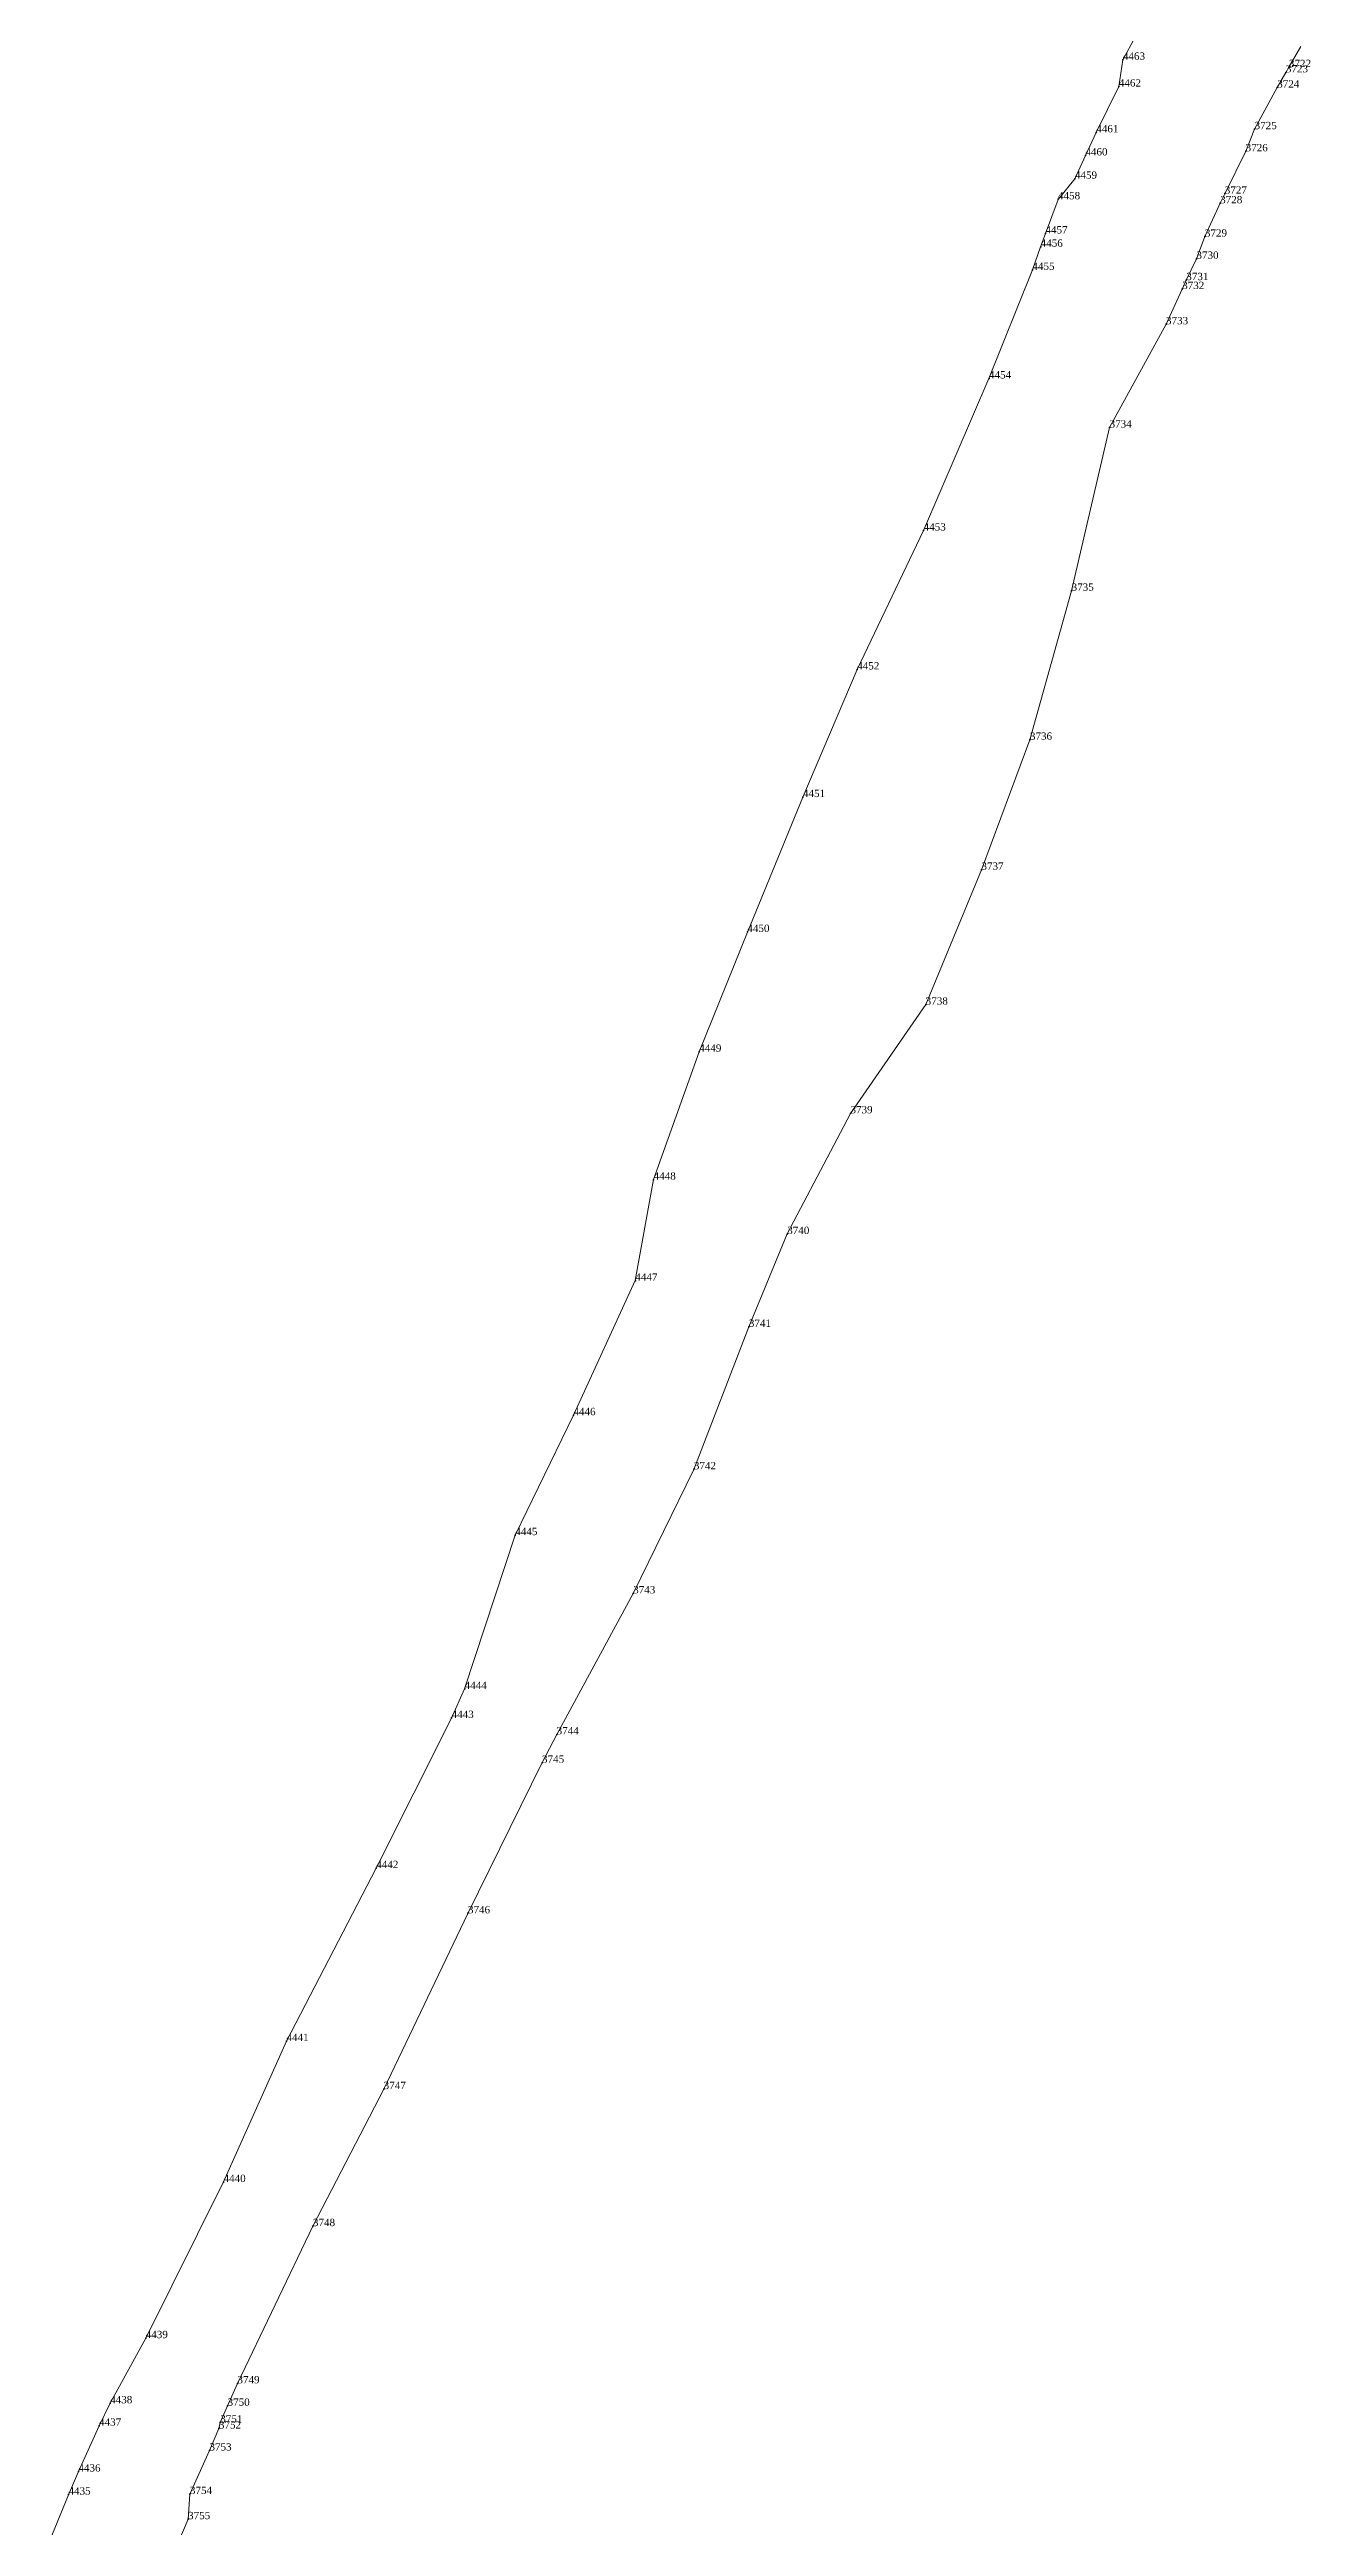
# Model space of a CAD drawing. Header units: metres. Extents: x 543554 to 549226, y 1840763 to 1844579.
# Drawn here: x 548476.6 to 548579.8, y 1841632.3 to 1841835.1 of the extents above; entities that cross this region are included whole.
import ezdxf

# ---------------------------------------------------------------- set-up
doc = ezdxf.new("R2010")
doc.units = ezdxf.units.M
doc.header["$MEASUREMENT"] = 0
for name, color, linetype, lineweight in [('Level 12', 7, 'Continuous', 0), ('Level 30', 7, 'Continuous', 0), ('Level 7', 7, 'Continuous', 0)]:
    doc.layers.add(name, color=color, linetype=linetype, lineweight=lineweight)
doc.styles.add('Style-Vntime', font='Vntime.shx')

# ---------------------------------------------------------------- blocks, each defined once
blk = doc.blocks.new('DDCT')
at = {"layer": 'Level 7', "color": 3, "linetype": 'Continuous', "lineweight": 30}
blk.add_point((0, 0), dxfattribs=at)
blk = doc.blocks.new('SHMIA_3721')
at = {"layer": 'Level 12', "color": 2, "linetype": 'Continuous', "lineweight": 0, "style": 'Style-Vntime'}
blk.add_text('3722', height=0.6, dxfattribs=at).set_placement((0, 0))
blk = doc.blocks.new('SHMIA_3722')
at = {"layer": 'Level 12', "color": 2, "linetype": 'Continuous', "lineweight": 0, "style": 'Style-Vntime'}
blk.add_text('3723', height=0.6, dxfattribs=at).set_placement((0, 0))
blk = doc.blocks.new('SHMIA_3723')
at = {"layer": 'Level 12', "color": 2, "linetype": 'Continuous', "lineweight": 0, "style": 'Style-Vntime'}
blk.add_text('3724', height=0.6, dxfattribs=at).set_placement((0, 0))
blk = doc.blocks.new('SHMIA_3724')
at = {"layer": 'Level 12', "color": 2, "linetype": 'Continuous', "lineweight": 0, "style": 'Style-Vntime'}
blk.add_text('3725', height=0.6, dxfattribs=at).set_placement((0, 0))
blk = doc.blocks.new('SHMIA_3725')
at = {"layer": 'Level 12', "color": 2, "linetype": 'Continuous', "lineweight": 0, "style": 'Style-Vntime'}
blk.add_text('3726', height=0.6, dxfattribs=at).set_placement((0, 0))
blk = doc.blocks.new('SHMIA_3726')
at = {"layer": 'Level 12', "color": 2, "linetype": 'Continuous', "lineweight": 0, "style": 'Style-Vntime'}
blk.add_text('3727', height=0.6, dxfattribs=at).set_placement((0, 0))
blk = doc.blocks.new('SHMIA_3727')
at = {"layer": 'Level 12', "color": 2, "linetype": 'Continuous', "lineweight": 0, "style": 'Style-Vntime'}
blk.add_text('3728', height=0.6, dxfattribs=at).set_placement((0, 0))
blk = doc.blocks.new('SHMIA_3728')
at = {"layer": 'Level 12', "color": 2, "linetype": 'Continuous', "lineweight": 0, "style": 'Style-Vntime'}
blk.add_text('3729', height=0.6, dxfattribs=at).set_placement((0, 0))
blk = doc.blocks.new('SHMIA_3729')
at = {"layer": 'Level 12', "color": 2, "linetype": 'Continuous', "lineweight": 0, "style": 'Style-Vntime'}
blk.add_text('3730', height=0.6, dxfattribs=at).set_placement((0, 0))
blk = doc.blocks.new('SHMIA_3730')
at = {"layer": 'Level 12', "color": 2, "linetype": 'Continuous', "lineweight": 0, "style": 'Style-Vntime'}
blk.add_text('3731', height=0.6, dxfattribs=at).set_placement((0, 0))
blk = doc.blocks.new('SHMIA_3731')
at = {"layer": 'Level 12', "color": 2, "linetype": 'Continuous', "lineweight": 0, "style": 'Style-Vntime'}
blk.add_text('3732', height=0.6, dxfattribs=at).set_placement((0, 0))
blk = doc.blocks.new('SHMIA_3732')
at = {"layer": 'Level 12', "color": 2, "linetype": 'Continuous', "lineweight": 0, "style": 'Style-Vntime'}
blk.add_text('3733', height=0.6, dxfattribs=at).set_placement((0, 0))
blk = doc.blocks.new('SHMIA_3733')
at = {"layer": 'Level 12', "color": 2, "linetype": 'Continuous', "lineweight": 0, "style": 'Style-Vntime'}
blk.add_text('3734', height=0.6, dxfattribs=at).set_placement((0, 0))
blk = doc.blocks.new('SHMIA_3734')
at = {"layer": 'Level 12', "color": 2, "linetype": 'Continuous', "lineweight": 0, "style": 'Style-Vntime'}
blk.add_text('3735', height=0.6, dxfattribs=at).set_placement((0, 0))
blk = doc.blocks.new('SHMIA_3735')
at = {"layer": 'Level 12', "color": 2, "linetype": 'Continuous', "lineweight": 0, "style": 'Style-Vntime'}
blk.add_text('3736', height=0.6, dxfattribs=at).set_placement((0, 0))
blk = doc.blocks.new('SHMIA_3736')
at = {"layer": 'Level 12', "color": 2, "linetype": 'Continuous', "lineweight": 0, "style": 'Style-Vntime'}
blk.add_text('3737', height=0.6, dxfattribs=at).set_placement((0, 0))
blk = doc.blocks.new('SHMIA_3737')
at = {"layer": 'Level 12', "color": 2, "linetype": 'Continuous', "lineweight": 0, "style": 'Style-Vntime'}
blk.add_text('3738', height=0.6, dxfattribs=at).set_placement((0, 0))
blk = doc.blocks.new('SHMIA_3738')
at = {"layer": 'Level 12', "color": 2, "linetype": 'Continuous', "lineweight": 0, "style": 'Style-Vntime'}
blk.add_text('3739', height=0.6, dxfattribs=at).set_placement((0, 0))
blk = doc.blocks.new('SHMIA_3739')
at = {"layer": 'Level 12', "color": 2, "linetype": 'Continuous', "lineweight": 0, "style": 'Style-Vntime'}
blk.add_text('3740', height=0.6, dxfattribs=at).set_placement((0, 0))
blk = doc.blocks.new('SHMIA_3740')
at = {"layer": 'Level 12', "color": 2, "linetype": 'Continuous', "lineweight": 0, "style": 'Style-Vntime'}
blk.add_text('3741', height=0.6, dxfattribs=at).set_placement((0, 0))
blk = doc.blocks.new('SHMIA_3741')
at = {"layer": 'Level 12', "color": 2, "linetype": 'Continuous', "lineweight": 0, "style": 'Style-Vntime'}
blk.add_text('3742', height=0.6, dxfattribs=at).set_placement((0, 0))
blk = doc.blocks.new('SHMIA_3742')
at = {"layer": 'Level 12', "color": 2, "linetype": 'Continuous', "lineweight": 0, "style": 'Style-Vntime'}
blk.add_text('3743', height=0.6, dxfattribs=at).set_placement((0, 0))
blk = doc.blocks.new('SHMIA_3743')
at = {"layer": 'Level 12', "color": 2, "linetype": 'Continuous', "lineweight": 0, "style": 'Style-Vntime'}
blk.add_text('3744', height=0.6, dxfattribs=at).set_placement((0, 0))
blk = doc.blocks.new('SHMIA_3744')
at = {"layer": 'Level 12', "color": 2, "linetype": 'Continuous', "lineweight": 0, "style": 'Style-Vntime'}
blk.add_text('3745', height=0.6, dxfattribs=at).set_placement((0, 0))
blk = doc.blocks.new('SHMIA_3745')
at = {"layer": 'Level 12', "color": 2, "linetype": 'Continuous', "lineweight": 0, "style": 'Style-Vntime'}
blk.add_text('3746', height=0.6, dxfattribs=at).set_placement((0, 0))
blk = doc.blocks.new('SHMIA_3746')
at = {"layer": 'Level 12', "color": 2, "linetype": 'Continuous', "lineweight": 0, "style": 'Style-Vntime'}
blk.add_text('3747', height=0.6, dxfattribs=at).set_placement((0, 0))
blk = doc.blocks.new('SHMIA_3747')
at = {"layer": 'Level 12', "color": 2, "linetype": 'Continuous', "lineweight": 0, "style": 'Style-Vntime'}
blk.add_text('3748', height=0.6, dxfattribs=at).set_placement((0, 0))
blk = doc.blocks.new('SHMIA_3748')
at = {"layer": 'Level 12', "color": 2, "linetype": 'Continuous', "lineweight": 0, "style": 'Style-Vntime'}
blk.add_text('3749', height=0.6, dxfattribs=at).set_placement((0, 0))
blk = doc.blocks.new('SHMIA_3749')
at = {"layer": 'Level 12', "color": 2, "linetype": 'Continuous', "lineweight": 0, "style": 'Style-Vntime'}
blk.add_text('3750', height=0.6, dxfattribs=at).set_placement((0, 0))
blk = doc.blocks.new('SHMIA_3750')
at = {"layer": 'Level 12', "color": 2, "linetype": 'Continuous', "lineweight": 0, "style": 'Style-Vntime'}
blk.add_text('3751', height=0.6, dxfattribs=at).set_placement((0, 0))
blk = doc.blocks.new('SHMIA_3751')
at = {"layer": 'Level 12', "color": 2, "linetype": 'Continuous', "lineweight": 0, "style": 'Style-Vntime'}
blk.add_text('3752', height=0.6, dxfattribs=at).set_placement((0, 0))
blk = doc.blocks.new('SHMIA_3752')
at = {"layer": 'Level 12', "color": 2, "linetype": 'Continuous', "lineweight": 0, "style": 'Style-Vntime'}
blk.add_text('3753', height=0.6, dxfattribs=at).set_placement((0, 0))
blk = doc.blocks.new('SHMIA_3753')
at = {"layer": 'Level 12', "color": 2, "linetype": 'Continuous', "lineweight": 0, "style": 'Style-Vntime'}
blk.add_text('3754', height=0.6, dxfattribs=at).set_placement((0, 0))
blk = doc.blocks.new('SHMIA_3754')
at = {"layer": 'Level 12', "color": 2, "linetype": 'Continuous', "lineweight": 0, "style": 'Style-Vntime'}
blk.add_text('3755', height=0.6, dxfattribs=at).set_placement((0, 0))
blk = doc.blocks.new('SHMIA_4434')
at = {"layer": 'Level 12', "color": 2, "linetype": 'Continuous', "lineweight": 0, "style": 'Style-Vntime'}
blk.add_text('4435', height=0.6, dxfattribs=at).set_placement((0, 0))
blk = doc.blocks.new('SHMIA_4435')
at = {"layer": 'Level 12', "color": 2, "linetype": 'Continuous', "lineweight": 0, "style": 'Style-Vntime'}
blk.add_text('4436', height=0.6, dxfattribs=at).set_placement((0, 0))
blk = doc.blocks.new('SHMIA_4436')
at = {"layer": 'Level 12', "color": 2, "linetype": 'Continuous', "lineweight": 0, "style": 'Style-Vntime'}
blk.add_text('4437', height=0.6, dxfattribs=at).set_placement((0, 0))
blk = doc.blocks.new('SHMIA_4437')
at = {"layer": 'Level 12', "color": 2, "linetype": 'Continuous', "lineweight": 0, "style": 'Style-Vntime'}
blk.add_text('4438', height=0.6, dxfattribs=at).set_placement((0, 0))
blk = doc.blocks.new('SHMIA_4438')
at = {"layer": 'Level 12', "color": 2, "linetype": 'Continuous', "lineweight": 0, "style": 'Style-Vntime'}
blk.add_text('4439', height=0.6, dxfattribs=at).set_placement((0, 0))
blk = doc.blocks.new('SHMIA_4439')
at = {"layer": 'Level 12', "color": 2, "linetype": 'Continuous', "lineweight": 0, "style": 'Style-Vntime'}
blk.add_text('4440', height=0.6, dxfattribs=at).set_placement((0, 0))
blk = doc.blocks.new('SHMIA_4440')
at = {"layer": 'Level 12', "color": 2, "linetype": 'Continuous', "lineweight": 0, "style": 'Style-Vntime'}
blk.add_text('4441', height=0.6, dxfattribs=at).set_placement((0, 0))
blk = doc.blocks.new('SHMIA_4441')
at = {"layer": 'Level 12', "color": 2, "linetype": 'Continuous', "lineweight": 0, "style": 'Style-Vntime'}
blk.add_text('4442', height=0.6, dxfattribs=at).set_placement((0, 0))
blk = doc.blocks.new('SHMIA_4442')
at = {"layer": 'Level 12', "color": 2, "linetype": 'Continuous', "lineweight": 0, "style": 'Style-Vntime'}
blk.add_text('4443', height=0.6, dxfattribs=at).set_placement((0, 0))
blk = doc.blocks.new('SHMIA_4443')
at = {"layer": 'Level 12', "color": 2, "linetype": 'Continuous', "lineweight": 0, "style": 'Style-Vntime'}
blk.add_text('4444', height=0.6, dxfattribs=at).set_placement((0, 0))
blk = doc.blocks.new('SHMIA_4444')
at = {"layer": 'Level 12', "color": 2, "linetype": 'Continuous', "lineweight": 0, "style": 'Style-Vntime'}
blk.add_text('4445', height=0.6, dxfattribs=at).set_placement((0, 0))
blk = doc.blocks.new('SHMIA_4445')
at = {"layer": 'Level 12', "color": 2, "linetype": 'Continuous', "lineweight": 0, "style": 'Style-Vntime'}
blk.add_text('4446', height=0.6, dxfattribs=at).set_placement((0, 0))
blk = doc.blocks.new('SHMIA_4446')
at = {"layer": 'Level 12', "color": 2, "linetype": 'Continuous', "lineweight": 0, "style": 'Style-Vntime'}
blk.add_text('4447', height=0.6, dxfattribs=at).set_placement((0, 0))
blk = doc.blocks.new('SHMIA_4447')
at = {"layer": 'Level 12', "color": 2, "linetype": 'Continuous', "lineweight": 0, "style": 'Style-Vntime'}
blk.add_text('4448', height=0.6, dxfattribs=at).set_placement((0, 0))
blk = doc.blocks.new('SHMIA_4448')
at = {"layer": 'Level 12', "color": 2, "linetype": 'Continuous', "lineweight": 0, "style": 'Style-Vntime'}
blk.add_text('4449', height=0.6, dxfattribs=at).set_placement((0, 0))
blk = doc.blocks.new('SHMIA_4449')
at = {"layer": 'Level 12', "color": 2, "linetype": 'Continuous', "lineweight": 0, "style": 'Style-Vntime'}
blk.add_text('4450', height=0.6, dxfattribs=at).set_placement((0, 0))
blk = doc.blocks.new('SHMIA_4450')
at = {"layer": 'Level 12', "color": 2, "linetype": 'Continuous', "lineweight": 0, "style": 'Style-Vntime'}
blk.add_text('4451', height=0.6, dxfattribs=at).set_placement((0, 0))
blk = doc.blocks.new('SHMIA_4451')
at = {"layer": 'Level 12', "color": 2, "linetype": 'Continuous', "lineweight": 0, "style": 'Style-Vntime'}
blk.add_text('4452', height=0.6, dxfattribs=at).set_placement((0, 0))
blk = doc.blocks.new('SHMIA_4452')
at = {"layer": 'Level 12', "color": 2, "linetype": 'Continuous', "lineweight": 0, "style": 'Style-Vntime'}
blk.add_text('4453', height=0.6, dxfattribs=at).set_placement((0, 0))
blk = doc.blocks.new('SHMIA_4453')
at = {"layer": 'Level 12', "color": 2, "linetype": 'Continuous', "lineweight": 0, "style": 'Style-Vntime'}
blk.add_text('4454', height=0.6, dxfattribs=at).set_placement((0, 0))
blk = doc.blocks.new('SHMIA_4454')
at = {"layer": 'Level 12', "color": 2, "linetype": 'Continuous', "lineweight": 0, "style": 'Style-Vntime'}
blk.add_text('4455', height=0.6, dxfattribs=at).set_placement((0, 0))
blk = doc.blocks.new('SHMIA_4455')
at = {"layer": 'Level 12', "color": 2, "linetype": 'Continuous', "lineweight": 0, "style": 'Style-Vntime'}
blk.add_text('4456', height=0.6, dxfattribs=at).set_placement((0, 0))
blk = doc.blocks.new('SHMIA_4456')
at = {"layer": 'Level 12', "color": 2, "linetype": 'Continuous', "lineweight": 0, "style": 'Style-Vntime'}
blk.add_text('4457', height=0.6, dxfattribs=at).set_placement((0, 0))
blk = doc.blocks.new('SHMIA_4457')
at = {"layer": 'Level 12', "color": 2, "linetype": 'Continuous', "lineweight": 0, "style": 'Style-Vntime'}
blk.add_text('4458', height=0.6, dxfattribs=at).set_placement((0, 0))
blk = doc.blocks.new('SHMIA_4458')
at = {"layer": 'Level 12', "color": 2, "linetype": 'Continuous', "lineweight": 0, "style": 'Style-Vntime'}
blk.add_text('4459', height=0.6, dxfattribs=at).set_placement((0, 0))
blk = doc.blocks.new('SHMIA_4459')
at = {"layer": 'Level 12', "color": 2, "linetype": 'Continuous', "lineweight": 0, "style": 'Style-Vntime'}
blk.add_text('4460', height=0.6, dxfattribs=at).set_placement((0, 0))
blk = doc.blocks.new('SHMIA_4460')
at = {"layer": 'Level 12', "color": 2, "linetype": 'Continuous', "lineweight": 0, "style": 'Style-Vntime'}
blk.add_text('4461', height=0.6, dxfattribs=at).set_placement((0, 0))
blk = doc.blocks.new('SHMIA_4461')
at = {"layer": 'Level 12', "color": 2, "linetype": 'Continuous', "lineweight": 0, "style": 'Style-Vntime'}
blk.add_text('4462', height=0.6, dxfattribs=at).set_placement((0, 0))
blk = doc.blocks.new('SHMIA_4462')
at = {"layer": 'Level 12', "color": 2, "linetype": 'Continuous', "lineweight": 0, "style": 'Style-Vntime'}
blk.add_text('4463', height=0.6, dxfattribs=at).set_placement((0, 0))

msp = doc.modelspace()

# ---------------------------------------------------------------- linework, layer by layer
at = {"layer": 'Level 30', "color": 2, "linetype": 'Continuous', "lineweight": 0, "flags": 128}
for points in [[(548476.5987, 1841631.0884), (548478.1504, 1841634.8966), (548478.9589, 1841636.7872), (548480.6512, 1841640.535), (548481.5626, 1841642.3782), (548484.4672, 1841647.713), (548490.8392, 1841660.4946), (548495.9912, 1841672.027), (548503.3366, 1841686.1925), (548509.5131, 1841698.4751), (548510.5752, 1841700.8569), (548514.7179, 1841713.4479), (548519.481, 1841723.2696), (548524.547, 1841734.2818), (548526.0458, 1841742.5548), (548529.7799, 1841753.0192), (548533.7229, 1841762.8254), (548538.2739, 1841773.8683), (548542.7113, 1841784.3215), (548548.1512, 1841795.6935), (548553.496, 1841808.1379), (548557.0511, 1841817.0319), (548557.726, 1841818.9165), (548558.1188, 1841820.0135), (548559.1549, 1841822.8055), (548560.5288, 1841824.4918), (548561.3923, 1841826.3968), (548562.2812, 1841828.2901), (548564.1343, 1841832.0404), (548564.4577, 1841834.2346), (548566.4686, 1841837.9247)], [(548579.0366, 1841835.3052), (548578.0526, 1841833.6347), (548577.801, 1841833.199), (548577.0911, 1841831.9511), (548575.2358, 1841828.5464), (548574.5112, 1841826.7395), (548572.7957, 1841823.2679), (548572.4233, 1841822.4822), (548571.1734, 1841819.7517), (548570.4828, 1841817.9411), (548569.6519, 1841816.1909), (548569.3115, 1841815.4558), (548567.9926, 1841812.5765), (548563.3721, 1841804.1163), (548560.2552, 1841790.7647), (548556.8483, 1841778.5649), (548552.8795, 1841767.9209), (548548.3182, 1841756.8822), (548542.1566, 1841747.9794), (548536.9766, 1841738.1038), (548533.8356, 1841730.4994), (548529.3434, 1841718.8353), (548524.3749, 1841708.683), (548518.1117, 1841697.1383), (548516.9123, 1841694.8242), (548510.8464, 1841682.487), (548503.9492, 1841668.1004), (548498.1598, 1841656.8825), (548491.981, 1841644.0055), (548491.1729, 1841642.1741), (548490.5668, 1841640.8005), (548490.4646, 1841640.3062), (548489.6926, 1841638.5101), (548488.0943, 1841634.9472), (548487.9418, 1841632.8851), (548487.1773, 1841631.0975)]]:
    msp.add_lwpolyline(points, dxfattribs=at)

# ---------------------------------------------------------------- block references
at = {"layer": 'Level 12', "color": 2, "linetype": 'Continuous', "lineweight": 0}
for name, p in [('SHMIA_4462', (548564.46, 1841834.23)), ('SHMIA_3722', (548577.8, 1841833.2)), ('SHMIA_3721', (548578.05, 1841833.63)), ('SHMIA_4461', (548564.13, 1841832.04)), ('SHMIA_3723', (548577.09, 1841831.95)), ('SHMIA_4460', (548562.28, 1841828.29)), ('SHMIA_3724', (548575.24, 1841828.55)), ('SHMIA_4459', (548561.39, 1841826.4)), ('SHMIA_3725', (548574.51, 1841826.74)), ('SHMIA_4458', (548560.53, 1841824.49)), ('SHMIA_3726', (548572.8, 1841823.27)), ('SHMIA_4457', (548559.15, 1841822.81)), ('SHMIA_3727', (548572.42, 1841822.48)), ('SHMIA_4455', (548557.73, 1841818.92)), ('SHMIA_4456', (548558.12, 1841820.01)), ('SHMIA_3728', (548571.17, 1841819.75)), ('SHMIA_4454', (548557.05, 1841817.03)), ('SHMIA_3729', (548570.48, 1841817.94)), ('SHMIA_3731', (548569.31, 1841815.46)), ('SHMIA_3730', (548569.65, 1841816.19)), ('SHMIA_3732', (548567.99, 1841812.58)), ('SHMIA_4453', (548553.5, 1841808.14)), ('SHMIA_3733', (548563.37, 1841804.12)), ('SHMIA_4452', (548548.15, 1841795.69)), ('SHMIA_3734', (548560.26, 1841790.76)), ('SHMIA_4451', (548542.71, 1841784.32)), ('SHMIA_3735', (548556.85, 1841778.56)), ('SHMIA_4450', (548538.27, 1841773.87)), ('SHMIA_3736', (548552.88, 1841767.92)), ('SHMIA_4449', (548533.72, 1841762.83)), ('SHMIA_3737', (548548.32, 1841756.88)), ('SHMIA_4448', (548529.78, 1841753.02)), ('SHMIA_3738', (548542.16, 1841747.98)), ('SHMIA_4447', (548526.05, 1841742.55)), ('SHMIA_3739', (548536.98, 1841738.1)), ('SHMIA_4446', (548524.55, 1841734.28)), ('SHMIA_3740', (548533.84, 1841730.5)), ('SHMIA_4445', (548519.48, 1841723.27)), ('SHMIA_3741', (548529.34, 1841718.84)), ('SHMIA_4444', (548514.72, 1841713.45)), ('SHMIA_3742', (548524.37, 1841708.68)), ('SHMIA_4443', (548510.58, 1841700.86)), ('SHMIA_4442', (548509.51, 1841698.48)), ('SHMIA_3743', (548518.11, 1841697.14)), ('SHMIA_3744', (548516.91, 1841694.82)), ('SHMIA_4441', (548503.34, 1841686.19)), ('SHMIA_3745', (548510.85, 1841682.49)), ('SHMIA_4440', (548495.99, 1841672.03)), ('SHMIA_3746', (548503.95, 1841668.1)), ('SHMIA_4439', (548490.84, 1841660.49)), ('SHMIA_3747', (548498.16, 1841656.88)), ('SHMIA_4438', (548484.47, 1841647.71)), ('SHMIA_3748', (548491.98, 1841644.01)), ('SHMIA_4436', (548480.65, 1841640.54)), ('SHMIA_4437', (548481.56, 1841642.38)), ('SHMIA_3750', (548490.57, 1841640.8)), ('SHMIA_3749', (548491.17, 1841642.17)), ('SHMIA_3752', (548489.69, 1841638.51)), ('SHMIA_3751', (548490.46, 1841640.31)), ('SHMIA_4435', (548478.96, 1841636.79)), ('SHMIA_4434', (548478.15, 1841634.9)), ('SHMIA_3753', (548488.09, 1841634.95)), ('SHMIA_3754', (548487.94, 1841632.89))]:
    msp.add_blockref(name, p, dxfattribs=at)
at = {"layer": 'Level 7', "color": 3, "linetype": 'Continuous', "lineweight": 30}
for p in [(548564.46, 1841834.23), (548564.13, 1841832.04), (548577.09, 1841831.95), (548577.8, 1841833.2), (548578.05, 1841833.63), (548562.28, 1841828.29), (548575.24, 1841828.55), (548561.39, 1841826.4), (548574.51, 1841826.74), (548560.53, 1841824.49), (548559.15, 1841822.81), (548572.42, 1841822.48), (548572.8, 1841823.27), (548558.12, 1841820.01), (548571.17, 1841819.75), (548557.73, 1841818.92), (548570.48, 1841817.94), (548557.05, 1841817.03), (548569.65, 1841816.19), (548569.31, 1841815.46), (548567.99, 1841812.58), (548553.5, 1841808.14), (548563.37, 1841804.12), (548548.15, 1841795.69), (548560.26, 1841790.76), (548542.71, 1841784.32), (548556.85, 1841778.56), (548538.27, 1841773.87), (548552.88, 1841767.92), (548533.72, 1841762.83), (548548.32, 1841756.88), (548529.78, 1841753.02), (548542.16, 1841747.98), (548526.05, 1841742.55), (548536.98, 1841738.1), (548524.55, 1841734.28), (548533.84, 1841730.5), (548519.48, 1841723.27), (548529.34, 1841718.84), (548514.72, 1841713.45), (548524.37, 1841708.68), (548510.58, 1841700.86), (548509.51, 1841698.48), (548518.11, 1841697.14), (548516.91, 1841694.82), (548503.34, 1841686.19), (548510.85, 1841682.49), (548495.99, 1841672.03), (548503.95, 1841668.1), (548490.84, 1841660.49), (548498.16, 1841656.88), (548484.47, 1841647.71), (548491.98, 1841644.01), (548481.56, 1841642.38), (548491.17, 1841642.17), (548480.65, 1841640.54), (548490.46, 1841640.31), (548490.57, 1841640.8), (548489.69, 1841638.51), (548478.96, 1841636.79), (548478.15, 1841634.9), (548488.09, 1841634.95), (548487.94, 1841632.89)]:
    msp.add_blockref('DDCT', p, dxfattribs=at)

doc.saveas('drawing.dxf')
